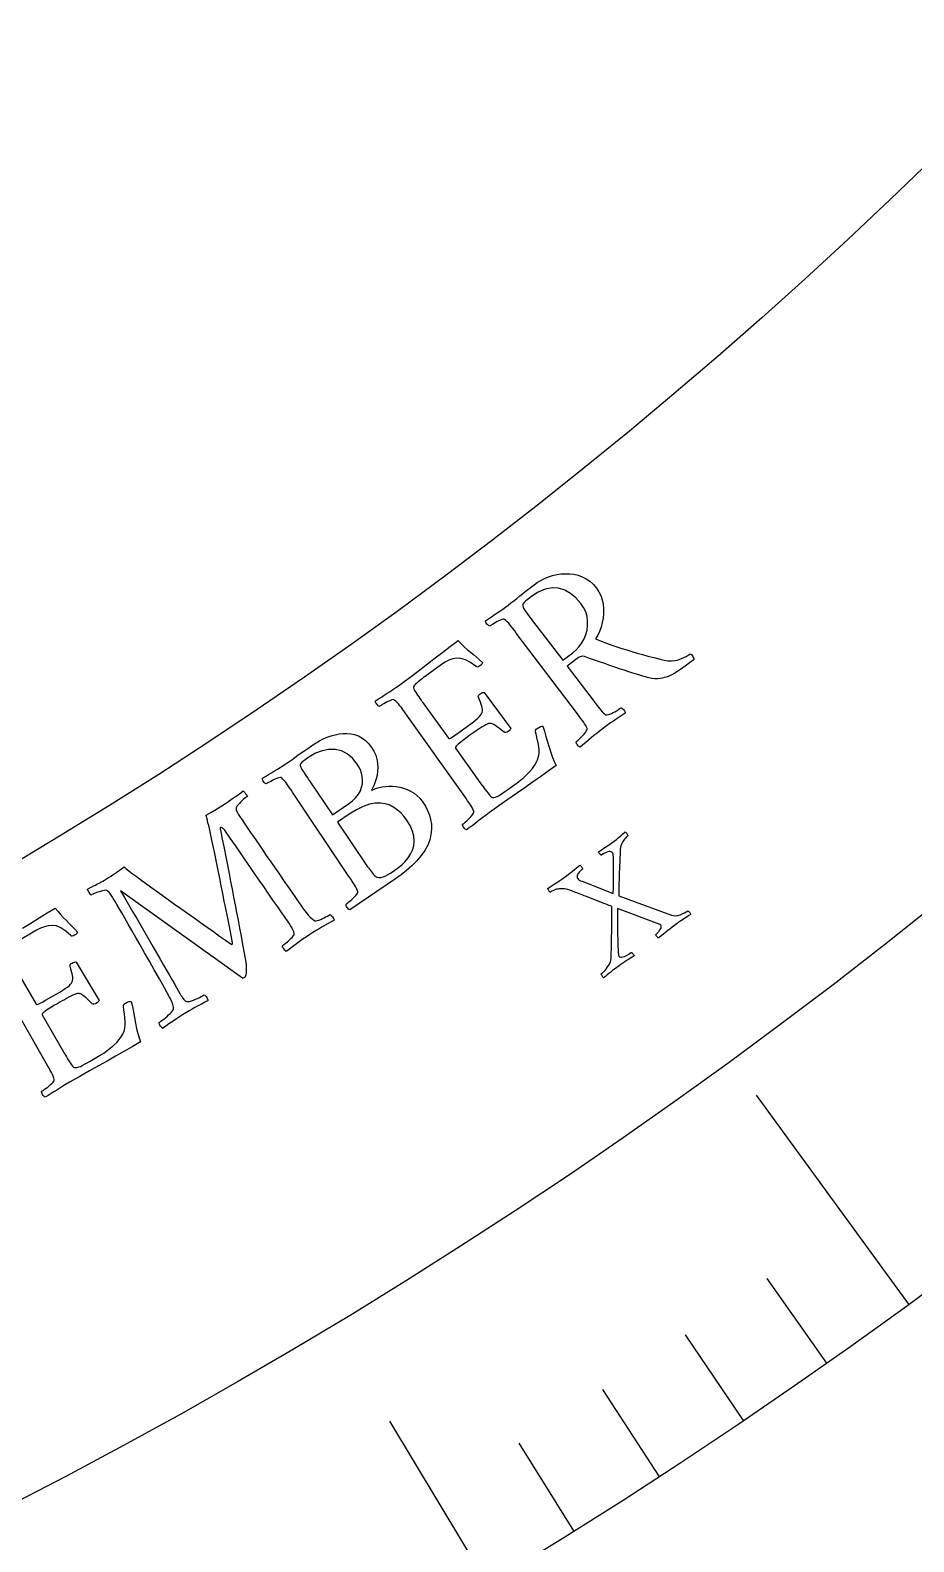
# Model space of a CAD drawing. Header units: millimetres. Extents: x -76 to 76, y -76 to 86.
# Drawn here: x 26.29 to 35.64, y -51.34 to -35.34 of the extents above; entities that cross this region are included whole.
import ezdxf

# ---------------------------------------------------------------- set-up
doc = ezdxf.new("R2010")
doc.units = ezdxf.units.MM
for name, color, linetype in [('CUT_OUTER', 1, 'Continuous'), ('ENGRAVE', 7, 'Continuous'), ('ENGRAVE_FINE', 8, 'Continuous'), ('TEXT', 5, 'Continuous')]:
    doc.layers.add(name, color=color, linetype=linetype)

msp = doc.modelspace()

# ---------------------------------------------------------------- linework, layer by layer
at = {"layer": 'CUT_OUTER'}
msp.add_arc((0.0001, -0.0001), 75.9999, 179.913117, 0.0001, dxfattribs=at)
at = {"layer": 'ENGRAVE'}
for points in [[(35.5906, -48.8251), (33.9789, -46.6141)], [(31.1316, -51.7822), (30.0978, -50.0627)]]:
    msp.add_lwpolyline(points, dxfattribs=at)
for radius in [74.48, 74.48, 72.485, 68.78, 68.78, 65.854, 60.42, 60.42, 57.228, 51.3, 51.3]:
    msp.add_circle((0, 0), radius, dxfattribs=at)
at = {"layer": 'ENGRAVE_FINE'}
for points in [[(34.7205, -49.4476), (34.0916, -48.5519)], [(33.8393, -50.0547), (33.2264, -49.1481)], [(32.9472, -50.6464), (32.3505, -49.729)], [(32.0446, -51.2223), (31.4641, -50.2945)]]:
    msp.add_lwpolyline(points, dxfattribs=at)
at = {"layer": 'TEXT'}
for points in [[(31.623, -41.21), (31.6573, -41.186), (31.6942, -41.1643), (31.7338, -41.145), (31.776, -41.128), (31.8198, -41.1141), (31.8642, -41.1037), (31.9093, -41.0968), (31.9549, -41.0935), (32.0005, -41.0945), (32.0453, -41.1002), (32.0894, -41.1109), (32.1326, -41.1264), (32.1743, -41.1474), (32.2137, -41.1745), (32.2506, -41.2078), (32.2851, -41.2473), (32.3102, -41.2845), (32.3301, -41.3249), (32.3446, -41.3687), (32.3539, -41.4158), (32.3583, -41.4646), (32.3583, -41.5136), (32.3539, -41.5627), (32.3451, -41.6119), (32.3323, -41.6597), (32.3162, -41.7044), (32.2966, -41.746), (32.2735, -41.7846), (32.3328, -41.8073), (32.3901, -41.8286), (32.4457, -41.8485), (32.4994, -41.8669), (32.5523, -41.8843), (32.6058, -41.9012), (32.6596, -41.9175), (32.7139, -41.9332), (32.77, -41.9489), (32.8291, -41.9653), (32.8912, -41.9823), (32.9564, -42), (32.9991, -42.0095), (33.0399, -42.0146), (33.0788, -42.0155), (33.1158, -42.0122), (33.1528, -42.0037), (33.1915, -41.9893), (33.232, -41.969), (33.2742, -41.9427), (33.2814, -41.945), (33.2885, -41.9503), (33.2954, -41.9586), (33.3022, -41.9698), (33.3082, -41.9812), (33.3127, -41.9902), (33.3156, -41.9968), (33.3169, -42.0008), (33.2688, -42.0382), (33.2241, -42.0714), (33.1829, -42.1003), (33.1452, -42.125), (33.1114, -42.1456), (33.0816, -42.1623), (33.0561, -42.1751), (33.0347, -42.1839), (33.0198, -42.1881), (33.002, -42.1928), (32.9813, -42.1978), (32.9576, -42.2034), (32.9313, -42.2073), (32.9025, -42.2076), (32.8714, -42.2042), (32.8378, -42.1972), (32.8226, -42.193), (32.8018, -42.1869), (32.7756, -42.179), (32.7439, -42.1692), (32.7076, -42.1578), (32.6679, -42.1451), (32.6246, -42.1309), (32.5779, -42.1154), (32.5287, -42.0989), (32.4778, -42.0817), (32.4253, -42.064), (32.3712, -42.0457), (32.3167, -42.027), (32.2631, -42.0083), (32.2103, -41.9895), (32.1583, -41.9707), (32.1401, -41.9675), (32.1208, -41.9702), (32.1003, -41.9786), (32.0785, -41.9928), (31.9746, -42.072), (32.2581, -42.445), (32.2604, -42.4481), (32.2628, -42.4511), (32.2651, -42.4542), (32.2674, -42.4573), (32.2698, -42.4603), (32.2721, -42.4634), (32.2744, -42.4665), (32.2768, -42.4696), (32.2913, -42.4885), (32.3053, -42.5065), (32.3187, -42.5235), (32.3315, -42.5395), (32.3439, -42.554), (32.3559, -42.5667), (32.3674, -42.5774), (32.3785, -42.5863), (32.3859, -42.5885), (32.3962, -42.5881), (32.4094, -42.5852), (32.4255, -42.5796), (32.4431, -42.5722), (32.4607, -42.5637), (32.4783, -42.5542), (32.496, -42.5436), (32.5122, -42.5334), (32.5256, -42.5247), (32.5361, -42.5176), (32.5437, -42.512), (32.5502, -42.5148), (32.5572, -42.5195), (32.5647, -42.5263), (32.5728, -42.5351), (32.58, -42.5446), (32.5848, -42.5535), (32.5873, -42.5617), (32.5875, -42.5693), (32.5553, -42.5907), (32.5239, -42.6118), (32.4932, -42.6325), (32.4633, -42.6527), (32.4337, -42.6732), (32.4039, -42.6942), (32.374, -42.716), (32.3441, -42.7384), (32.3151, -42.7606), (32.2861, -42.7834), (32.2572, -42.8067), (32.2282, -42.8306), (32.1992, -42.855), (32.17, -42.8796), (32.1406, -42.9046), (32.111, -42.9298), (32.1038, -42.9276), (32.0966, -42.923), (32.0894, -42.9159), (32.0822, -42.9064), (32.0759, -42.8962), (32.0714, -42.8871), (32.0687, -42.8791), (32.0679, -42.8721), (32.0753, -42.8663), (32.0849, -42.8581), (32.0969, -42.8476), (32.1112, -42.8348), (32.1262, -42.8206), (32.1404, -42.8061), (32.1536, -42.7912), (32.166, -42.776), (32.1761, -42.7618), (32.1825, -42.7499), (32.1852, -42.7404), (32.1842, -42.7333), (32.1779, -42.7173), (32.1694, -42.7002), (32.1585, -42.6819), (32.1455, -42.6626), (32.1309, -42.6423), (32.1157, -42.6214), (32.0997, -42.5998), (32.083, -42.5775), (31.435, -41.7217), (31.4181, -41.6995), (31.4016, -41.6779), (31.3855, -41.6572), (31.3697, -41.6371), (31.3544, -41.6188), (31.3396, -41.603), (31.3254, -41.5898), (31.3118, -41.5792), (31.3048, -41.5755), (31.2949, -41.575), (31.2822, -41.578), (31.2667, -41.5842), (31.2498, -41.5924), (31.2329, -41.6011), (31.216, -41.6104), (31.1992, -41.6203), (31.1838, -41.6298), (31.171, -41.6378), (31.1609, -41.6445), (31.1535, -41.6497), (31.1472, -41.6469), (31.1403, -41.642), (31.1328, -41.6351), (31.1249, -41.6261), (31.1178, -41.6166), (31.1131, -41.6077), (31.1106, -41.5995), (31.1104, -41.592), (31.1412, -41.5706), (31.1718, -41.5496), (31.202, -41.529), (31.232, -41.5088), (31.2616, -41.4886), (31.2908, -41.4681), (31.3196, -41.4473), (31.3479, -41.4262), (31.3774, -41.4036), (31.4079, -41.3799), (31.4393, -41.355), (31.4716, -41.329), (31.5057, -41.3017), (31.5423, -41.2727), (31.5814, -41.2422), (31.623, -41.21)], [(32.1171, -41.4076), (32.0646, -41.3488), (32.008, -41.3025), (31.9473, -41.2687), (31.8825, -41.2474), (31.814, -41.2419), (31.742, -41.2558), (31.6664, -41.2889), (31.5871, -41.3413), (31.577, -41.3492), (31.5647, -41.3592), (31.5502, -41.3713), (31.5336, -41.3854), (31.5183, -41.3998), (31.5081, -41.4129), (31.503, -41.4245), (31.5029, -41.4346), (31.5075, -41.4482), (31.5155, -41.4642), (31.5268, -41.4829), (31.5414, -41.504), (31.5577, -41.5264), (31.5743, -41.5489), (31.5911, -41.5714), (31.6081, -41.5939), (31.9279, -42.0105), (32.0336, -41.9299), (32.0701, -41.8985), (32.1022, -41.8633), (32.1299, -41.8242), (32.1533, -41.7814), (32.1715, -41.7361), (32.1837, -41.6897), (32.19, -41.6421), (32.1903, -41.5935), (32.1838, -41.5449), (32.1694, -41.4978), (32.1471, -41.452), (32.1171, -41.4076)], [(30.1878, -42.2791), (30.2599, -42.2269), (30.335, -42.1712), (30.413, -42.112), (30.4938, -42.0493), (30.5758, -41.9855), (30.6572, -41.9231), (30.7381, -41.8621), (30.8184, -41.8024), (30.8515, -41.836), (30.8843, -41.8674), (30.9166, -41.8967), (30.9487, -41.9238), (30.9806, -41.9503), (31.0126, -41.9774), (31.0448, -42.0053), (31.0771, -42.0338), (31.0744, -42.0428), (31.0691, -42.0517), (31.0609, -42.0607), (31.0501, -42.0697), (31.0377, -42.0775), (31.027, -42.0812), (31.0181, -42.0808), (31.0108, -42.0763), (30.9519, -42.034), (30.898, -42.0052), (30.8489, -41.9899), (30.8048, -41.9882), (30.7634, -41.9962), (30.7224, -42.0102), (30.682, -42.0302), (30.642, -42.0561), (30.4706, -42.1805), (30.4632, -42.1859), (30.4534, -42.1933), (30.4411, -42.2027), (30.4264, -42.214), (30.4108, -42.2263), (30.396, -42.2387), (30.382, -42.251), (30.3687, -42.2634), (30.3577, -42.2751), (30.3503, -42.2854), (30.3466, -42.2942), (30.3465, -42.3016), (30.3518, -42.3148), (30.3588, -42.3292), (30.3677, -42.3446), (30.3783, -42.3611), (30.3899, -42.3783), (30.4019, -42.3957), (30.4142, -42.4132), (30.4268, -42.4309), (30.4317, -42.4378), (30.4361, -42.444), (30.44, -42.4493), (30.4433, -42.4539), (30.7163, -42.8347), (30.7207, -42.8372), (30.7279, -42.8366), (30.7379, -42.8328), (30.7508, -42.8257), (30.7653, -42.8167), (30.7804, -42.8068), (30.7961, -42.7961), (30.8124, -42.7846), (30.9181, -42.7083), (30.9521, -42.6833), (30.9817, -42.6606), (31.0069, -42.6403), (31.0277, -42.6223), (31.0445, -42.6059), (31.0576, -42.5902), (31.0671, -42.5751), (31.0729, -42.5607), (31.0757, -42.5462), (31.0761, -42.5305), (31.0741, -42.5138), (31.0698, -42.496), (31.0635, -42.4763), (31.0556, -42.4538), (31.046, -42.4286), (31.0347, -42.4005), (31.0326, -42.3923), (31.0349, -42.3836), (31.0417, -42.3745), (31.0528, -42.3649), (31.0647, -42.3572), (31.0758, -42.3521), (31.086, -42.3496), (31.0953, -42.3497), (31.3756, -42.7315), (31.3731, -42.7389), (31.3678, -42.7468), (31.3596, -42.7552), (31.3486, -42.7641), (31.3367, -42.7715), (31.3257, -42.7753), (31.3158, -42.7756), (31.3069, -42.7723), (31.2801, -42.7503), (31.257, -42.7319), (31.2374, -42.717), (31.2215, -42.7056), (31.2082, -42.697), (31.1967, -42.6902), (31.187, -42.6854), (31.1791, -42.6824), (31.172, -42.6807), (31.1648, -42.6797), (31.1576, -42.6793), (31.1502, -42.6796), (31.1405, -42.6808), (31.128, -42.6851), (31.1125, -42.6924), (31.0942, -42.7029), (31.0741, -42.7153), (31.0533, -42.7287), (31.0317, -42.743), (31.0094, -42.7581), (30.9871, -42.7736), (30.9656, -42.7887), (30.9448, -42.8035), (30.9247, -42.8179), (30.9108, -42.828), (30.8961, -42.8389), (30.8806, -42.8506), (30.8642, -42.8631), (30.8481, -42.8756), (30.8334, -42.8876), (30.82, -42.899), (30.808, -42.9098), (30.7985, -42.9197), (30.7928, -42.9282), (30.7909, -42.9354), (30.7928, -42.9413), (31.0718, -43.3304), (31.0735, -43.3328), (31.0756, -43.3357), (31.078, -43.3391), (31.0808, -43.343), (31.0921, -43.3586), (31.1051, -43.3763), (31.1196, -43.3959), (31.1359, -43.4175), (31.1516, -43.4374), (31.1646, -43.4516), (31.1751, -43.4601), (31.1828, -43.463), (31.1987, -43.4617), (31.2147, -43.458), (31.2309, -43.452), (31.2472, -43.4438), (31.2656, -43.4326), (31.2881, -43.4179), (31.3146, -43.3997), (31.3452, -43.3779), (31.4439, -43.3064), (31.4798, -43.2789), (31.5141, -43.2497), (31.5468, -43.2189), (31.5779, -43.1865), (31.6057, -43.1537), (31.6287, -43.1221), (31.6469, -43.0916), (31.6603, -43.0622), (31.6711, -43.0294), (31.6769, -42.9953), (31.6776, -42.9598), (31.6734, -42.923), (31.6661, -42.8851), (31.6577, -42.8463), (31.6481, -42.8064), (31.6374, -42.7656), (31.6367, -42.7577), (31.6398, -42.7494), (31.6466, -42.7408), (31.6572, -42.7318), (31.6748, -42.7199), (31.6905, -42.7118), (31.7043, -42.7076), (31.7161, -42.7073), (31.7324, -42.7603), (31.749, -42.8151), (31.7659, -42.8716), (31.7831, -42.93), (31.8006, -42.9865), (31.8186, -43.0374), (31.8371, -43.0827), (31.8561, -43.1225), (31.7735, -43.183), (31.6906, -43.2427), (31.6075, -43.3015), (31.5241, -43.3594), (31.4382, -43.419), (31.3472, -43.4827), (31.2512, -43.5506), (31.1502, -43.6225), (31.1153, -43.6477), (31.0826, -43.6719), (31.0519, -43.6952), (31.0234, -43.7176), (30.9955, -43.7394), (30.9668, -43.7612), (30.9372, -43.783), (30.9069, -43.8047), (30.8997, -43.8023), (30.8926, -43.7975), (30.8856, -43.7902), (30.8786, -43.7805), (30.8726, -43.7702), (30.8684, -43.761), (30.866, -43.7528), (30.8653, -43.7458), (30.8728, -43.7402), (30.8828, -43.7323), (30.895, -43.7222), (30.9097, -43.7098), (30.9251, -43.696), (30.9396, -43.6819), (30.9533, -43.6674), (30.9661, -43.6525), (30.9765, -43.6385), (30.9833, -43.6269), (30.9862, -43.6175), (30.9854, -43.6103), (30.9796, -43.5941), (30.9715, -43.5768), (30.9612, -43.5582), (30.9487, -43.5385), (30.9347, -43.5179), (30.92, -43.4965), (30.9047, -43.4745), (30.8886, -43.4518), (30.2667, -42.5769), (30.2504, -42.5541), (30.2345, -42.5322), (30.219, -42.511), (30.2037, -42.4905), (30.1889, -42.4717), (30.1746, -42.4555), (30.1608, -42.442), (30.1475, -42.431), (30.1405, -42.4271), (30.1307, -42.4264), (30.1179, -42.4289), (30.1022, -42.4347), (30.085, -42.4425), (30.0677, -42.4509), (30.0503, -42.46), (30.0328, -42.4697), (30.0166, -42.4791), (30.0033, -42.487), (29.9929, -42.4935), (29.9853, -42.4986), (29.979, -42.4955), (29.9722, -42.4904), (29.965, -42.4833), (29.9573, -42.4742), (29.9505, -42.4644), (29.946, -42.4554), (29.9437, -42.4471), (29.9437, -42.4397), (29.9752, -42.4191), (30.0065, -42.3988), (30.0377, -42.3788), (30.0686, -42.3591), (30.0992, -42.3395), (30.1293, -42.3196), (30.1588, -42.2994), (30.1878, -42.2791)], [(29.2808, -42.9059), (29.316, -42.8833), (29.3531, -42.8623), (29.3921, -42.8429), (29.433, -42.8251), (29.4748, -42.8098), (29.5167, -42.798), (29.5587, -42.7895), (29.6008, -42.7845), (29.6426, -42.7836), (29.6836, -42.7877), (29.7239, -42.7969), (29.7635, -42.811), (29.8017, -42.8311), (29.8379, -42.8581), (29.8719, -42.892), (29.9038, -42.9329), (29.9281, -42.9726), (29.9466, -43.0137), (29.9592, -43.0561), (29.9659, -43.0998), (29.9678, -43.1433), (29.9662, -43.185), (29.9609, -43.2249), (29.952, -43.263), (29.941, -43.298), (29.9295, -43.3286), (29.9175, -43.3549), (29.905, -43.3768), (29.9041, -43.3805), (29.9048, -43.3832), (29.907, -43.3848), (29.9109, -43.3853), (29.9322, -43.374), (29.957, -43.3644), (29.9851, -43.3563), (30.0167, -43.3497), (30.0508, -43.3452), (30.0865, -43.3432), (30.1238, -43.3438), (30.1627, -43.347), (30.2021, -43.3534), (30.2409, -43.3635), (30.279, -43.3775), (30.3165, -43.3952), (30.3523, -43.417), (30.3855, -43.4435), (30.4161, -43.4745), (30.444, -43.5102), (30.4725, -43.555), (30.4961, -43.601), (30.5147, -43.648), (30.5284, -43.6962), (30.5361, -43.7461), (30.5371, -43.7984), (30.5311, -43.8531), (30.5183, -43.9103), (30.4978, -43.9665), (30.4682, -44.0222), (30.4293, -44.0773), (30.3814, -44.1317), (30.328, -44.1844), (30.2728, -44.234), (30.2159, -44.2805), (30.1574, -44.324), (29.6723, -44.6502), (29.6652, -44.6476), (29.6583, -44.6425), (29.6515, -44.6351), (29.6448, -44.6252), (29.6391, -44.6147), (29.6352, -44.6054), (29.6329, -44.5972), (29.6325, -44.5902), (29.6401, -44.5848), (29.6503, -44.5772), (29.6628, -44.5673), (29.6778, -44.5553), (29.6936, -44.542), (29.7085, -44.5283), (29.7226, -44.5142), (29.7358, -44.4997), (29.7466, -44.486), (29.7537, -44.4745), (29.7569, -44.4652), (29.7563, -44.4581), (29.7509, -44.4417), (29.7433, -44.4241), (29.7336, -44.4053), (29.7216, -44.3853), (29.7082, -44.3642), (29.6941, -44.3425), (29.6794, -44.32), (29.6639, -44.2968), (29.0667, -43.4049), (29.0511, -43.3818), (29.0358, -43.3594), (29.0208, -43.3377), (29.0062, -43.3169), (28.9919, -43.2977), (28.978, -43.2811), (28.9646, -43.2671), (28.9516, -43.2558), (28.9448, -43.2517), (28.9349, -43.2507), (28.9221, -43.2529), (28.9063, -43.2583), (28.8888, -43.2655), (28.8713, -43.2735), (28.8537, -43.2821), (28.8359, -43.2913), (28.8195, -43.3002), (28.8059, -43.3077), (28.7953, -43.3139), (28.7876, -43.3188), (28.7814, -43.3156), (28.7747, -43.3103), (28.7677, -43.303), (28.7603, -43.2937), (28.7538, -43.2837), (28.7495, -43.2746), (28.7475, -43.2663), (28.7477, -43.2588), (28.7797, -43.2391), (28.8116, -43.2197), (28.8433, -43.2006), (28.8748, -43.1818), (28.9059, -43.163), (28.9365, -43.1439), (28.9666, -43.1246), (28.9961, -43.105), (29.0268, -43.0842), (29.0584, -43.0623), (29.0908, -43.0395), (29.124, -43.0156), (29.1591, -42.9905), (29.1969, -42.9638), (29.2375, -42.9357), (29.2808, -42.9059)], [(29.4887, -43.6453), (29.6598, -43.5292), (29.7024, -43.4969), (29.7374, -43.463), (29.7648, -43.4277), (29.7846, -43.3909), (29.7979, -43.3534), (29.8055, -43.316), (29.8076, -43.2787), (29.8041, -43.2416), (29.796, -43.2054), (29.7844, -43.1711), (29.7693, -43.1386), (29.7506, -43.108), (29.7004, -43.0468), (29.6447, -43.0009), (29.5837, -42.9701), (29.5173, -42.9546), (29.4481, -42.9536), (29.3784, -42.9667), (29.3083, -42.9938), (29.2376, -43.035), (29.2271, -43.0423), (29.2143, -43.0516), (29.1991, -43.0629), (29.1817, -43.076), (29.1657, -43.0896), (29.1548, -43.102), (29.149, -43.1133), (29.1483, -43.1235), (29.1521, -43.1351), (29.1582, -43.1487), (29.1665, -43.1642), (29.1771, -43.1817), (29.189, -43.2005), (29.2015, -43.2196), (29.2145, -43.2392), (29.2279, -43.2592), (29.2307, -43.2634), (29.2333, -43.2672), (29.2357, -43.2708), (29.238, -43.2742), (29.2401, -43.2774), (29.2423, -43.2806), (29.2445, -43.2838), (29.2466, -43.287)], [(27.1194, -44.3098), (27.1453, -44.2937), (27.1693, -44.2781), (27.1915, -44.2631), (27.2118, -44.2486), (27.2308, -44.2347), (27.249, -44.2215), (27.2666, -44.2089), (27.2834, -44.1969), (27.3058, -44.2158), (27.3347, -44.2386), (27.3699, -44.2655), (27.4115, -44.2963), (27.4583, -44.3306), (27.5093, -44.3678), (27.5643, -44.408), (27.6235, -44.451), (27.6858, -44.4961), (27.7503, -44.5423), (27.8168, -44.5897), (27.8854, -44.6381), (27.955, -44.6871), (28.0243, -44.7361), (28.0933, -44.785), (28.162, -44.8339), (28.2294, -44.882), (28.2942, -44.9283), (28.3566, -44.973), (28.4165, -45.0159), (28.4191, -45.017), (28.4218, -45.0171), (28.4248, -45.0164), (28.428, -45.0148), (28.4306, -45.0124), (28.432, -45.0092), (28.4322, -45.0052), (28.4312, -45.0006), (28.4123, -44.9026), (28.3942, -44.8096), (28.3768, -44.7217), (28.3602, -44.6387), (28.344, -44.5583), (28.3279, -44.4777), (28.3119, -44.3972), (28.2959, -44.3165), (28.2794, -44.2338), (28.2618, -44.147), (28.2432, -44.056), (28.2235, -43.9609), (28.2169, -43.9292), (28.2098, -43.8963), (28.2023, -43.8621), (28.1943, -43.8267), (28.1863, -43.7918), (28.1788, -43.7594), (28.1716, -43.7294), (28.1649, -43.7017), (28.1591, -43.6786), (28.155, -43.6621), (28.1526, -43.6522), (28.1518, -43.6489), (28.201, -43.6211), (28.2453, -43.5954), (28.2845, -43.5717), (28.3186, -43.55), (28.3468, -43.5315), (28.3766, -43.5116), (28.4078, -43.4902), (28.4406, -43.4674), (28.4722, -43.4452), (28.5, -43.4255), (28.5239, -43.4082), (28.544, -43.3934), (28.5475, -43.3964), (28.5529, -43.4022), (28.5602, -43.4111), (28.5695, -43.4229), (28.5784, -43.4345), (28.5848, -43.4428), (28.5887, -43.4478), (28.59, -43.4495), (28.5816, -43.4553), (28.5714, -43.4632), (28.5594, -43.4731), (28.5454, -43.4849), (28.5308, -43.4979), (28.517, -43.5112), (28.504, -43.5248), (28.4917, -43.5386), (28.4812, -43.5518), (28.4739, -43.5633), (28.4696, -43.5732), (28.4685, -43.5815), (28.4708, -43.5914), (28.4744, -43.6022), (28.4793, -43.6136), (28.4853, -43.6258), (28.492, -43.638), (28.4985, -43.6494), (28.505, -43.6602), (28.5114, -43.6703), (28.5323, -43.7), (28.5578, -43.7368), (28.5879, -43.7805), (28.6226, -43.8313), (28.6607, -43.8872), (28.7011, -43.9464), (28.7439, -44.0089), (28.7891, -44.0746), (28.8352, -44.1418), (28.8811, -44.2086), (28.9268, -44.2749), (28.9722, -44.3409), (29.0161, -44.4048), (29.0575, -44.465), (29.0963, -44.5215), (29.1325, -44.5744), (29.1531, -44.6034), (29.1735, -44.6313), (29.1937, -44.6583), (29.2136, -44.6843), (29.2334, -44.7083), (29.253, -44.7293), (29.2727, -44.7472), (29.2923, -44.7621), (29.3018, -44.7659), (29.3139, -44.7667), (29.3287, -44.7645), (29.3461, -44.7591), (29.3648, -44.7519), (29.3832, -44.744), (29.4014, -44.7356), (29.4193, -44.7264), (29.4355, -44.7178), (29.4483, -44.7109), (29.4577, -44.7055), (29.4637, -44.7018), (29.4726, -44.7073), (29.4807, -44.7141), (29.4881, -44.7225), (29.4947, -44.7323), (29.5001, -44.7419), (29.5041, -44.7496), (29.5066, -44.7553), (29.5077, -44.7592), (29.4751, -44.7777), (29.4429, -44.796), (29.4113, -44.8142), (29.3801, -44.8323), (29.3487, -44.8508), (29.3163, -44.8705), (29.283, -44.8914), (29.2486, -44.9135), (29.213, -44.937), (29.18, -44.9593), (29.1498, -44.9804), (29.1222, -45.0002), (29.0948, -45.0203), (29.065, -45.0421), (29.0329, -45.0657), (28.9983, -45.0909), (28.9951, -45.0883), (28.9906, -45.0836), (28.9846, -45.0767), (28.9772, -45.0677), (28.9701, -45.0578), (28.9647, -45.0482), (28.9611, -45.039), (28.9593, -45.0302), (28.9667, -45.0252), (28.9757, -45.0186), (28.9864, -45.0103), (28.9987, -45.0003), (29.0117, -44.9894), (29.0246, -44.9783), (29.0373, -44.9668), (29.0498, -44.9551), (29.0612, -44.9438), (29.0706, -44.9336), (29.078, -44.9245), (29.0834, -44.9164), (29.0854, -44.9085), (29.0846, -44.898), (29.0811, -44.8852), (29.0749, -44.8699), (29.0673, -44.854), (29.0599, -44.8397), (29.0527, -44.8267), (29.0456, -44.8152), (29.0372, -44.8025), (29.0274, -44.7883), (29.0162, -44.7724), (29.0036, -44.755), (28.9909, -44.7376), (28.9797, -44.7218), (28.9699, -44.7075), (28.9615, -44.6949), (28.9101, -44.6203), (28.8597, -44.5473), (28.8103, -44.4757), (28.7618, -44.4056), (28.7136, -44.3358), (28.6648, -44.2652), (28.6155, -44.1938), (28.5657, -44.1216), (28.5146, -44.0476), (28.4614, -43.971), (28.4061, -43.8917), (28.3488, -43.8097), (28.346, -43.806), (28.3418, -43.8012), (28.3362, -43.7955), (28.3291, -43.7887), (28.3217, -43.7828), (28.3149, -43.7795), (28.3087, -43.7789), (28.3031, -43.781), (28.3015, -43.7834), (28.3008, -43.7879), (28.301, -43.7944), (28.3023, -43.803), (28.3224, -43.9028), (28.3417, -43.9989), (28.3601, -44.0913), (28.3777, -44.18), (28.3947, -44.2661), (28.4112, -44.3508), (28.4273, -44.4341), (28.4429, -44.5159), (28.4583, -44.5973), (28.4738, -44.6793), (28.4895, -44.7621), (28.5053, -44.8454), (28.5214, -44.9308), (28.5381, -45.0193), (28.5554, -45.1111), (28.5733, -45.2061), (28.5739, -45.2134), (28.5744, -45.2237), (28.575, -45.237), (28.5756, -45.2534), (28.576, -45.2712), (28.5759, -45.2886), (28.5755, -45.3057), (28.5747, -45.3225), (28.573, -45.3377), (28.5702, -45.35), (28.5661, -45.3595), (28.5608, -45.3662), (28.5586, -45.3685), (28.5551, -45.3706), (28.5502, -45.3723), (28.544, -45.3737), (28.5423, -45.3735), (28.5408, -45.3735), (28.5395, -45.3737), (28.5383, -45.3743), (27.2463, -44.4494), (27.2885, -44.5209), (27.331, -44.5937), (27.374, -44.6678), (27.4174, -44.7431), (27.4606, -44.8185), (27.5034, -44.8927), (27.5456, -44.9657), (27.5873, -45.0375), (27.6276, -45.107), (27.6658, -45.1732), (27.702, -45.2358), (27.736, -45.2951), (27.7673, -45.3498), (27.7955, -45.399), (27.8204, -45.4426), (27.842, -45.4807), (27.8598, -45.5119), (27.8731, -45.5352), (27.8819, -45.5505), (27.8862, -45.5578), (27.8912, -45.5656), (27.8967, -45.5736), (27.9027, -45.5819), (27.9092, -45.5904), (27.916, -45.5987), (27.9226, -45.606), (27.929, -45.6126), (27.9354, -45.6182), (27.9451, -45.6222), (27.9584, -45.623), (27.9752, -45.6204), (27.9955, -45.6146), (28.0174, -45.6067), (28.039, -45.5981), (28.0603, -45.5886), (28.0813, -45.5784), (28.1002, -45.5688), (28.1149, -45.5611), (28.1255, -45.5554), (28.1319, -45.5517), (28.1389, -45.5548), (28.1458, -45.5606), (28.1524, -45.5691), (28.1588, -45.5805), (28.1644, -45.592), (28.1685, -45.601), (28.171, -45.6076), (28.172, -45.6117), (28.1397, -45.6287), (28.1098, -45.6444), (28.0821, -45.6589), (28.0567, -45.6721), (28.0311, -45.6859), (28.0026, -45.7019), (27.9714, -45.7202), (27.9373, -45.7407), (27.9013, -45.763), (27.8685, -45.7838), (27.839, -45.8032), (27.8129, -45.821), (27.7868, -45.8392), (27.7578, -45.8593), (27.7258, -45.8814), (27.6909, -45.9054), (27.6877, -45.9028), (27.6833, -45.8979), (27.6775, -45.8909), (27.6704, -45.8816), (27.6636, -45.8715), (27.6585, -45.8618), (27.6552, -45.8525), (27.6536, -45.8437), (27.6617, -45.8384), (27.6727, -45.8307), (27.6865, -45.8205), (27.7031, -45.8077), (27.721, -45.7936), (27.7384, -45.7789), (27.7553, -45.7638), (27.7717, -45.7482), (27.7859, -45.7331), (27.7961, -45.7198), (27.8024, -45.708), (27.8048, -45.6979), (27.8051, -45.6824), (27.8037, -45.6673), (27.8006, -45.6527), (27.796, -45.6385), (27.79, -45.624), (27.7829, -45.6084), (27.7749, -45.5917), (27.7658, -45.574), (27.7107, -45.4763), (27.6566, -45.3805), (27.6035, -45.2868), (27.5515, -45.1951), (27.5012, -45.1068), (27.4534, -45.0232), (27.408, -44.9443), (27.3652, -44.87), (27.3256, -44.8015), (27.2898, -44.7396), (27.2579, -44.6845), (27.2299, -44.636), (27.2065, -44.5955), (27.1884, -44.5644), (27.1757, -44.5426), (27.1684, -44.5303), (27.161, -44.5184), (27.1537, -44.5068), (27.1464, -44.4956), (27.1391, -44.4848), (27.1317, -44.4746), (27.124, -44.4654), (27.1159, -44.4571), (27.1075, -44.4498), (27.0997, -44.4458), (27.0889, -44.4442), (27.0749, -44.4451), (27.0579, -44.4484), (27.0393, -44.4533), (27.0207, -44.4589), (27.0023, -44.4652), (26.9839, -44.4723), (26.967, -44.4792), (26.9531, -44.4853), (26.9421, -44.4905), (26.9342, -44.4949), (26.9321, -44.4936), (26.9281, -44.4884), (26.922, -44.4794), (26.914, -44.4664), (26.9062, -44.4532), (26.9007, -44.4433), (26.8976, -44.4366), (26.8969, -44.4332), (26.9211, -44.42), (26.9429, -44.4083), (26.9622, -44.3981), (26.9792, -44.3893), (26.9948, -44.3812), (27.0104, -44.3729), (27.0259, -44.3645), (27.0414, -44.356), (27.0578, -44.3466), (27.0762, -44.3358), (27.0968, -44.3235), (27.1194, -44.3098)], [(29.5421, -43.7242), (29.8476, -44.1764), (29.8534, -44.1848), (29.8606, -44.1952), (29.8694, -44.2074), (29.8796, -44.2216), (29.8907, -44.2363), (29.9019, -44.2504), (29.9132, -44.2638), (29.9246, -44.2766), (29.9355, -44.2877), (29.945, -44.2963), (29.9531, -44.3022), (29.9599, -44.3056), (29.9807, -44.3084), (30.0021, -44.3073), (30.0242, -44.3022), (30.047, -44.2932), (30.0708, -44.2811), (30.0961, -44.2669), (30.1229, -44.2504), (30.1511, -44.2318), (30.1895, -44.2034), (30.2255, -44.1724), (30.2591, -44.1386), (30.2903, -44.1022), (30.3167, -44.0629), (30.3364, -44.0201), (30.3492, -43.9741), (30.3551, -43.9247), (30.3518, -43.8723), (30.3371, -43.817), (30.311, -43.7589), (30.2735, -43.6979), (30.2447, -43.6604), (30.2128, -43.6261), (30.1775, -43.595), (30.1391, -43.5671), (30.0968, -43.5446), (30.0498, -43.5298), (29.9983, -43.5226), (29.9422, -43.5231), (29.8812, -43.5336), (29.815, -43.5565), (29.7436, -43.5919), (29.6669, -43.6396)], [(31.9421, -44.3081), (31.9662, -44.2905), (31.989, -44.2734), (32.0107, -44.2568), (32.0311, -44.2406), (32.0508, -44.2248), (32.0704, -44.2092), (32.09, -44.1937), (32.1093, -44.1785), (32.1131, -44.1811), (32.1175, -44.1854), (32.1225, -44.1912), (32.1282, -44.1987), (32.1332, -44.2063), (32.1359, -44.2122), (32.1365, -44.2166), (32.1349, -44.2194), (32.1296, -44.2235), (32.1235, -44.229), (32.1165, -44.2357), (32.1086, -44.2438), (32.1007, -44.2527), (32.0936, -44.262), (32.0874, -44.2718), (32.082, -44.2821), (32.0785, -44.2924), (32.0779, -44.3023), (32.0801, -44.3119), (32.0852, -44.3211), (32.0922, -44.3286), (32.1021, -44.3359), (32.115, -44.3428), (32.1309, -44.3495), (32.4619, -44.478), (32.4625, -44.4158), (32.4631, -44.3554), (32.4639, -44.2967), (32.4648, -44.2398), (32.4654, -44.1871), (32.4651, -44.1411), (32.4639, -44.1019), (32.4618, -44.0695), (32.4611, -44.0647), (32.46, -44.0602), (32.4584, -44.056), (32.4564, -44.0521), (32.4544, -44.0488), (32.4529, -44.0462), (32.4517, -44.0444), (32.451, -44.0433), (32.4463, -44.0391), (32.4393, -44.036), (32.43, -44.0341), (32.4184, -44.0333), (32.4037, -44.0357), (32.3852, -44.0433), (32.363, -44.056), (32.3369, -44.074), (32.3339, -44.0737), (32.33, -44.0714), (32.3251, -44.0668), (32.3194, -44.0602), (32.3139, -44.0529), (32.3096, -44.0464), (32.3065, -44.0407), (32.3047, -44.0359), (32.3249, -44.0231), (32.3439, -44.0111), (32.3618, -43.9997), (32.3785, -43.9891), (32.3949, -43.9785), (32.4118, -43.967), (32.4293, -43.9546), (32.4474, -43.9415), (32.4721, -43.923), (32.4945, -43.9056), (32.5146, -43.8894), (32.5324, -43.8743), (32.5484, -43.8605), (32.5629, -43.848), (32.576, -43.8367), (32.5878, -43.8268), (32.5914, -43.8292), (32.5956, -43.8328), (32.6003, -43.8376), (32.6055, -43.8436), (32.6102, -43.8501), (32.6133, -43.8565), (32.6148, -43.8627), (32.6147, -43.8688), (32.6112, -43.8717), (32.606, -43.8766), (32.5992, -43.8833), (32.5908, -43.8919), (32.5817, -43.9022), (32.5728, -43.9138), (32.5642, -43.9269), (32.5558, -43.9414), (32.5484, -43.9571), (32.5426, -43.9738), (32.5386, -43.9916), (32.5362, -44.0103), (32.5339, -44.0584), (32.5317, -44.1032), (32.5296, -44.1448), (32.5276, -44.183), (32.5257, -44.2197), (32.5242, -44.2563), (32.5231, -44.293), (32.5223, -44.3296), (32.5217, -44.3679), (32.5213, -44.4096), (32.5209, -44.4547), (32.5205, -44.5032), (33.0786, -44.7063), (33.0995, -44.7116), (33.1215, -44.7129), (33.1446, -44.7103), (33.1688, -44.7036), (33.1924, -44.6944), (33.2141, -44.6843), (33.2337, -44.6733), (33.2513, -44.6614), (33.2556, -44.6635), (33.2602, -44.6672), (33.265, -44.6725), (33.2702, -44.6795), (33.2748, -44.6866), (33.2783, -44.6922), (33.2805, -44.6963), (33.2814, -44.699), (33.261, -44.7121), (33.2421, -44.7242), (33.2246, -44.7354), (33.2086, -44.7456), (33.1926, -44.7561), (33.1752, -44.768), (33.1564, -44.7813), (33.1363, -44.796), (33.1089, -44.8164), (33.0834, -44.8358), (33.06, -44.8541), (33.0385, -44.8713), (33.0172, -44.8887), (32.9941, -44.9074), (32.9693, -44.9276), (32.9426, -44.9492), (32.9377, -44.9475), (32.9324, -44.944), (32.9268, -44.9385), (32.9208, -44.9311), (32.9159, -44.9236), (32.9131, -44.9177), (32.9126, -44.9133), (32.9142, -44.9105), (32.9189, -44.9067), (32.9244, -44.9014), (32.9309, -44.8946), (32.9383, -44.8864), (32.9458, -44.8772), (32.9526, -44.8677), (32.9587, -44.8577), (32.9641, -44.8473), (32.9679, -44.8372), (32.9693, -44.8282), (32.9684, -44.8203), (32.965, -44.8136), (32.9638, -44.8122), (32.9621, -44.8107), (32.9599, -44.8091), (32.9573, -44.8075), (32.9546, -44.806), (32.9519, -44.8048), (32.9493, -44.804), (32.9469, -44.8035), (32.5074, -44.636), (32.5069, -44.668), (32.5066, -44.7015), (32.5066, -44.7366), (32.5067, -44.7733), (32.5069, -44.8106), (32.5072, -44.8474), (32.5076, -44.8838), (32.5079, -44.9197), (32.5084, -44.9543), (32.5091, -44.9866), (32.51, -45.0167), (32.5111, -45.0445), (32.5123, -45.0691), (32.5133, -45.0895), (32.5143, -45.1057), (32.5151, -45.1178), (32.5155, -45.1199), (32.5159, -45.1225), (32.5164, -45.1256), (32.517, -45.1291), (32.5178, -45.1329), (32.5191, -45.1366), (32.5209, -45.1402), (32.5232, -45.1437), (32.5291, -45.1487), (32.5378, -45.1514), (32.5493, -45.1517), (32.5635, -45.1495), (32.5808, -45.144), (32.6013, -45.1341), (32.6251, -45.1199), (32.6521, -45.1014), (32.6565, -45.1034), (32.6612, -45.107), (32.6665, -45.112), (32.6721, -45.1187), (32.6772, -45.1254), (32.6808, -45.131), (32.6827, -45.1352), (32.6831, -45.1383), (32.6632, -45.1506), (32.6431, -45.1632), (32.6229, -45.176), (32.6027, -45.189), (32.5825, -45.2022), (32.5627, -45.2154), (32.5432, -45.2289), (32.5241, -45.2424), (32.4986, -45.261), (32.4751, -45.2784), (32.4537, -45.2947), (32.4345, -45.3099), (32.4161, -45.3246), (32.3975, -45.3398), (32.3785, -45.3552), (32.3593, -45.371), (32.3554, -45.3678), (32.3514, -45.3632), (32.3473, -45.3572), (32.3432, -45.3498), (32.3395, -45.3425), (32.3368, -45.3367), (32.335, -45.3325), (32.3342, -45.3298), (32.3383, -45.3265), (32.3448, -45.3205), (32.3537, -45.3118), (32.3651, -45.3004), (32.3776, -45.287), (32.3899, -45.2721), (32.402, -45.2558), (32.4138, -45.2381), (32.4242, -45.2197), (32.4317, -45.2013), (32.4365, -45.1829), (32.4384, -45.1645), (32.4401, -45.1136), (32.4416, -45.065), (32.4428, -45.0186), (32.4437, -44.9746), (32.4445, -44.9317), (32.445, -44.8887), (32.4454, -44.8458), (32.4455, -44.8028), (32.4457, -44.759), (32.4459, -44.7133), (32.4462, -44.6658), (32.4467, -44.6165), (32.4289, -44.6092), (32.4089, -44.6012), (32.3868, -44.5926), (32.3624, -44.5833), (32.3367, -44.5735), (32.3106, -44.5634), (32.2839, -44.553), (32.2568, -44.5422), (32.2299, -44.5315), (32.2038, -44.5213), (32.1786, -44.5114), (32.1542, -44.5021), (32.1314, -44.4933), (32.1107, -44.4853), (32.0922, -44.4782), (32.0758, -44.4719), (32.0625, -44.4667), (32.0529, -44.463), (32.0472, -44.4608), (32.0453, -44.46), (32.0221, -44.4507), (32.0005, -44.4431), (31.9805, -44.4373), (31.9622, -44.4332), (31.9444, -44.4305), (31.9261, -44.429), (31.9072, -44.4287), (31.8877, -44.4296), (31.8747, -44.4311), (31.8617, -44.4338), (31.8487, -44.4376), (31.8356, -44.4427), (31.8233, -44.4483), (31.8128, -44.4535), (31.804, -44.4584), (31.797, -44.463), (31.7938, -44.4636), (31.7899, -44.4617), (31.7851, -44.4572), (31.7795, -44.4502), (31.7744, -44.4422), (31.7709, -44.4352), (31.7691, -44.4291), (31.769, -44.4239), (31.7934, -44.4075), (31.8161, -44.3926), (31.837, -44.379), (31.8561, -44.3668), (31.8752, -44.3544), (31.8959, -44.3406), (31.9182, -44.3251), (31.9421, -44.3081)]]:
    msp.add_lwpolyline(points, close=True, dxfattribs=at)
for points in [[(26.2081, -44.8459), (26.296, -44.7905), (26.3832, -44.7364), (26.4696, -44.6836), (26.5554, -44.6321), (26.5851, -44.6687), (26.6146, -44.7032), (26.6439, -44.7356), (26.6731, -44.7657), (26.7023, -44.7952), (26.7315, -44.8254), (26.7607, -44.8562), (26.7901, -44.8878), (26.7866, -44.8965), (26.7804, -44.9049), (26.7714, -44.913), (26.7597, -44.9209), (26.7466, -44.9274), (26.7356, -44.93), (26.7268, -44.9287), (26.72, -44.9236), (26.6656, -44.8757), (26.6147, -44.8417), (26.5674, -44.8217), (26.5236, -44.8156), (26.4816, -44.8195), (26.4395, -44.8294), (26.3973, -44.8453), (26.355, -44.8672), (26.1721, -44.9741)], [(26.118, -45.2435), (26.3523, -45.6493), (26.3564, -45.6523), (26.3636, -45.6524), (26.374, -45.6495), (26.3874, -45.6438), (26.4028, -45.6362), (26.4188, -45.6279), (26.4355, -45.6188), (26.4528, -45.6089), (26.5655, -45.5434), (26.6018, -45.5218), (26.6335, -45.5022), (26.6606, -45.4844), (26.6831, -45.4686), (26.7014, -45.454), (26.716, -45.4396), (26.7269, -45.4255), (26.7341, -45.4118), (26.7383, -45.3975), (26.7402, -45.382), (26.7399, -45.3652), (26.7374, -45.3471), (26.7331, -45.3268), (26.7274, -45.3037), (26.7203, -45.2776), (26.7119, -45.2486), (26.7106, -45.2402), (26.7138, -45.2318), (26.7213, -45.2233), (26.7334, -45.2149), (26.746, -45.2084), (26.7575, -45.2044), (26.7679, -45.2029), (26.7772, -45.204), (27.0186, -45.6115), (27.0153, -45.6186), (27.0092, -45.626), (27.0003, -45.6335), (26.9884, -45.6413), (26.9758, -45.6474), (26.9646, -45.6502), (26.9547, -45.6495), (26.9461, -45.6454), (26.9217, -45.6208), (26.9004, -45.6002), (26.8825, -45.5834), (26.8677, -45.5706), (26.8554, -45.5607), (26.8446, -45.5528), (26.8354, -45.547), (26.8278, -45.5433), (26.8209, -45.5409), (26.8139, -45.5392), (26.8067, -45.5381), (26.7993, -45.5377), (26.7896, -45.5379), (26.7767, -45.5409), (26.7606, -45.5467), (26.7413, -45.5553), (26.7201, -45.5657), (26.698, -45.577), (26.6752, -45.5891), (26.6515, -45.602), (26.6278, -45.6152), (26.6049, -45.6281), (26.5827, -45.6407), (26.5613, -45.6531), (26.5465, -45.6618), (26.5308, -45.6712), (26.5142, -45.6813), (26.4967, -45.6921), (26.4794, -45.703), (26.4636, -45.7135), (26.4492, -45.7235), (26.4361, -45.7331), (26.4257, -45.742), (26.4192, -45.7499), (26.4166, -45.7569), (26.4179, -45.763), (26.6573, -46.1776), (26.6587, -46.1801), (26.6605, -46.1832), (26.6626, -46.1868), (26.665, -46.191), (26.6747, -46.2077), (26.6859, -46.2265), (26.6984, -46.2475), (26.7124, -46.2706), (26.7261, -46.2919), (26.7377, -46.3073), (26.7473, -46.3168), (26.7547, -46.3205), (26.7706, -46.3207), (26.7869, -46.3186), (26.8036, -46.3143), (26.8207, -46.3077), (26.8401, -46.2984), (26.8639, -46.2859), (26.8921, -46.2704), (26.9246, -46.2518), (27.0299, -46.1903), (27.0683, -46.1665), (27.1054, -46.1409), (27.1409, -46.1134), (27.175, -46.0842), (27.206, -46.0543), (27.232, -46.0251), (27.2531, -45.9965), (27.2693, -45.9686), (27.2832, -45.937), (27.2924, -45.9036), (27.2966, -45.8684), (27.2961, -45.8314), (27.2925, -45.793), (27.2879, -45.7535), (27.2823, -45.7129), (27.2757, -45.6712), (27.2758, -45.6633), (27.2797, -45.6553), (27.2873, -45.6474), (27.2987, -45.6395), (27.3174, -45.6294), (27.3339, -45.6229), (27.3479, -45.6201), (27.3597, -45.6209), (27.3708, -45.6753), (27.3819, -45.7314), (27.3932, -45.7894), (27.4045, -45.8491), (27.4164, -45.9071), (27.4293, -45.9595), (27.4433, -46.0064), (27.4582, -46.0479), (27.37, -46.1), (27.2817, -46.1512), (27.1932, -46.2016), (27.1045, -46.251), (27.0131, -46.3018), (26.9164, -46.3563), (26.8142, -46.4144), (26.7065, -46.476), (26.6694, -46.4976), (26.6344, -46.5185), (26.6016, -46.5387), (26.571, -46.5581), (26.5411, -46.5771), (26.5103, -46.596), (26.4788, -46.6148), (26.4464, -46.6334), (26.4395, -46.6303), (26.433, -46.6248), (26.4267, -46.6168), (26.4208, -46.6065), (26.4158, -46.5957), (26.4125, -46.5861), (26.4109, -46.5777), (26.4109, -46.5707), (26.4189, -46.5659), (26.4296, -46.559), (26.4428, -46.5501), (26.4586, -46.5392), (26.4753, -46.527), (26.4911, -46.5144), (26.5061, -46.5013), (26.5203, -46.4877), (26.5321, -46.4749), (26.54, -46.4639), (26.5438, -46.4548), (26.5438, -46.4477), (26.5395, -46.431), (26.5332, -46.4129), (26.5248, -46.3935), (26.5143, -46.3726), (26.5024, -46.3507), (26.4899, -46.328), (26.4768, -46.3045), (26.463, -46.2803), (25.9302, -45.3485)]]:
    msp.add_lwpolyline(points, dxfattribs=at)

doc.saveas('drawing.dxf')
